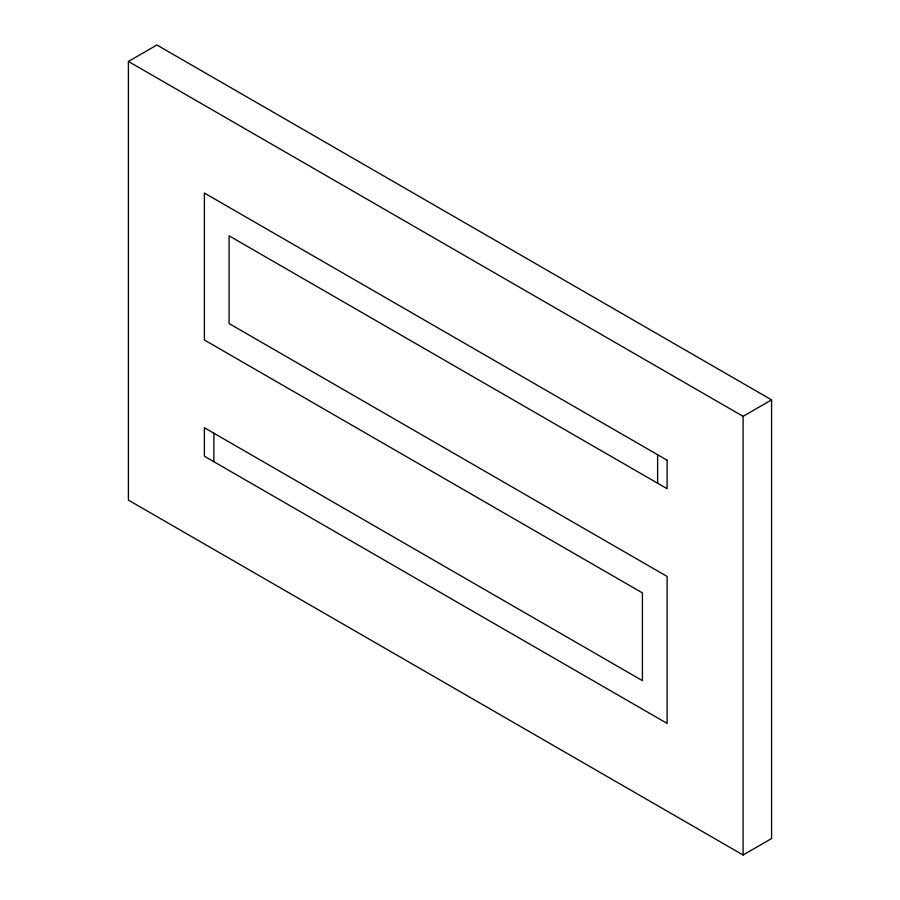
<?xml version="1.0" encoding="UTF-8"?>
<svg xmlns="http://www.w3.org/2000/svg" width="900" height="900" viewBox="0 0 900 900"><rect width="100%" height="100%" fill="white"/><g stroke="black" fill="none" stroke-linecap="round" stroke-linejoin="round"><path stroke-width="1.35" d="M128.407 61.447L156.904 45L771.592 399.881L771.592 838.553L743.096 855L128.407 500.119L128.407 61.447L743.096 416.329L771.592 399.881M743.096 416.329L743.096 855M657.619 454.714L657.619 483.233M213.885 433.215L213.885 461.734M667.114 460.204L204.39 193.05L204.39 339.998L642.42 592.898L642.42 680.636L204.39 427.736L204.39 456.244L667.114 723.398L667.114 576.45L229.084 323.55L229.084 235.822L667.114 488.711L667.114 460.204"/></g></svg>
